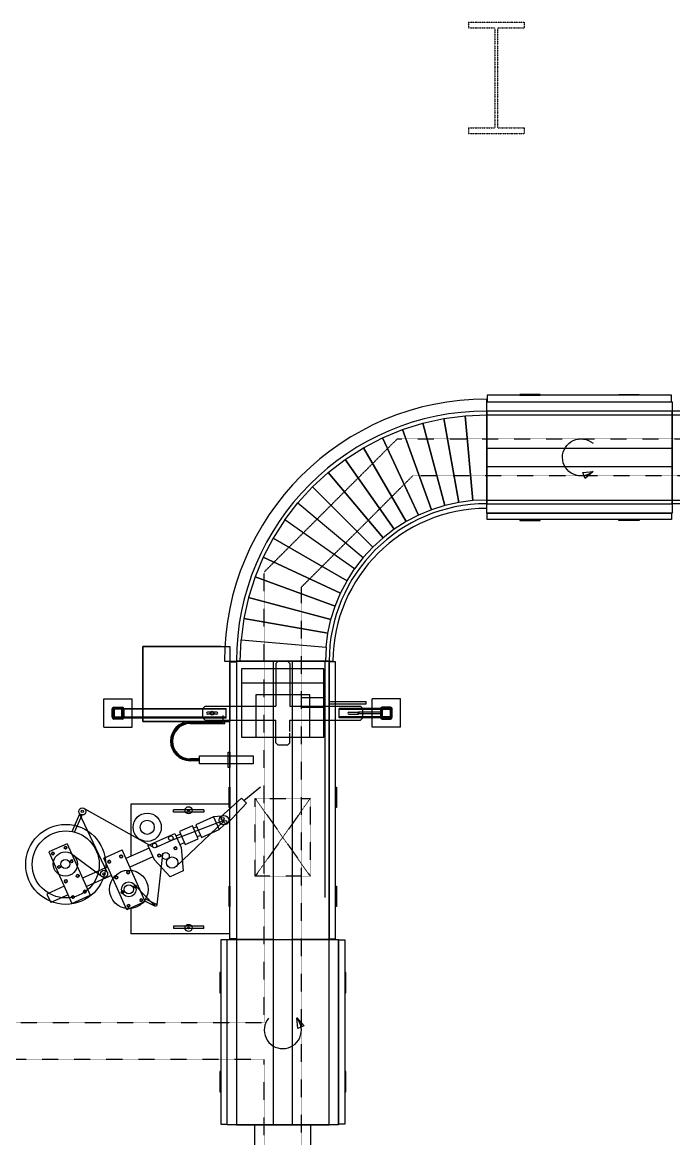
# Model space of a CAD drawing. Header units: millimetres. Extents: x -1732 to 458256, y -4349 to 130988.
# Drawn here: x 56934 to 60447, y 22610 to 28632 of the extents above; entities that cross this region are included whole.
import ezdxf

# ---------------------------------------------------------------- set-up
doc = ezdxf.new("R2010")
doc.units = ezdxf.units.MM
doc.header["$LTSCALE"] = 0.01
doc.header["$MEASUREMENT"] = 0
doc.linetypes.add('HIDDEN2', pattern=[4.7625, 3.175, -1.5875])
doc.linetypes.add('PHANTOM2', pattern=[31.75, 15.875, -3.175, 3.175, -3.175, 3.175, -3.175])
doc.layers.get('0').update_dxf_attribs({"color": 251, "linetype": 'CONTINUOUS'})
for name, color, linetype in [('F-E-EQP-BIELO', 251, 'CONTINUOUS'), ('F-E-EQP-CAN', 251, 'HIDDEN2'), ('S-E-ACI', 251, 'PHANTOM2')]:
    doc.layers.add(name, color=color, linetype=linetype)

# ---------------------------------------------------------------- blocks, each defined once
blk = doc.blocks.new('3-8HEXB')
blk.add_lwpolyline([(-0.16, 0.28), (-0.32, 0), (-0.16, -0.28), (0.16, -0.28), (0.32, 0), (0.16, 0.28)], close=True)
blk.add_circle((0, 0), 0.281)
blk = doc.blocks.new('5-16HEXB')
blk.add_lwpolyline([(-0.14, 0.25), (-0.29, 0), (-0.14, -0.25), (0.14, -0.25), (0.29, 0), (0.14, 0.25)], close=True)
blk.add_circle((0, 0), 0.25)

msp = doc.modelspace()

# ---------------------------------------------------------------- linework, layer by layer
at = {"layer": 'F-E-EQP-BIELO'}
for p, q in [((60435.92361, 26619.83913), (59442.12361, 26619.83913)), ((59442.12361, 26619.83913), (59442.12361, 26584.83913)), ((60151.02361, 26624.83913), (60261.02361, 26624.83913)), ((60151.02361, 26619.83913), (60151.02361, 26624.83913)), ((60261.02361, 26619.83913), (60151.02361, 26619.83913)), ((60261.02361, 26624.83913), (60261.02361, 26619.83913)), ((60435.92361, 26584.83913), (60435.92361, 26619.83913)), ((59439.02361, 26009.83913), (59439.02361, 26599.83913)), ((59439.02361, 26584.83913), (60439.02361, 26584.83913)), ((59439.02361, 25984.83913), (59439.02361, 26584.83913)), ((59442.12361, 26584.83913), (60435.92361, 26584.83913)), ((60439.02361, 26584.83913), (60439.02361, 25984.83913)), ((59323.12361, 26509.73913), (59439.02361, 26514.83913)), ((59363.22361, 26051.53913), (59323.12361, 26509.73913)), ((60439.02361, 26534.83913), (59439.02361, 26534.83913)), ((59439.02361, 26534.83913), (59439.02361, 26334.83913)), ((59439.02361, 26514.85847), (60439.02361, 26514.85847)), ((59439.02361, 26514.83913), (59439.02361, 26054.83913)), ((60689.02361, 26534.83913), (60439.02361, 26534.83913)), ((60439.02361, 26034.83913), (60439.02361, 26534.83913)), ((60439.02361, 26334.83913), (60439.02361, 26534.83913)), ((60439.02361, 26514.85847), (60689.02361, 26514.85847)), ((58984.12361, 26434.63913), (59094.82361, 26469.43913)), ((59094.82361, 26469.43913), (59208.12361, 26494.63913)), ((59094.82361, 26469.43913), (59213.82361, 26025.13913)), ((59213.82361, 26025.13913), (59094.82361, 26469.43913)), ((59208.12361, 26494.63913), (59287.92361, 26041.63913)), ((58774.02361, 26336.63913), (58876.92361, 26390.23913)), ((58876.92361, 26390.23913), (59071.32361, 25973.33913)), ((59141.52361, 26002.33913), (58984.12361, 26434.63913)), ((59004.02361, 25938.23913), (58774.02361, 26336.63913)), ((59439.02361, 26334.83913), (60439.02361, 26334.83913)), ((58584.12361, 26203.63913), (58676.22361, 26274.23913)), ((58676.22361, 26274.23913), (58940.02361, 25897.43913)), ((58498.62361, 26125.23913), (58584.12361, 26203.63913)), ((58879.82361, 25851.23913), (58584.12361, 26203.63913)), ((58584.12361, 26203.63913), (58879.82361, 25851.23913)), ((60439.02361, 26234.83913), (59439.02361, 26234.83913)), ((59439.02361, 26234.83913), (59439.02361, 26034.83913)), ((60439.02361, 26034.83913), (60439.02361, 26234.83913)), ((58498.62361, 26125.23913), (58420.22361, 26039.73913)), ((58823.82361, 25800.03913), (58498.62361, 26125.23913)), ((58823.82361, 25800.03913), (58498.62361, 26125.23913)), ((58349.52361, 25947.63913), (58420.22361, 26039.73913)), ((58420.22361, 26039.73913), (58772.62361, 25744.03913)), ((58420.22361, 26039.73913), (58772.62361, 25744.03913)), ((59213.82361, 26025.13913), (59141.52361, 26002.33913)), ((59287.92361, 26041.63913), (59213.82361, 26025.13913)), ((59439.02361, 26054.83913), (59363.22361, 26051.53913)), ((59439.02361, 26054.8198), (60439.02361, 26054.8198)), ((59439.02361, 26034.83913), (60439.02361, 26034.83913)), ((60439.02361, 26054.8198), (60689.02361, 26054.8198)), ((60689.02361, 26034.83913), (60439.02361, 26034.83913)), ((59071.32361, 25973.33913), (59004.02361, 25938.23913)), ((60439.02361, 25984.83913), (59439.02361, 25984.83913)), ((59442.12361, 25949.83913), (59442.12361, 25984.83913)), ((59442.12361, 25984.83913), (60435.92361, 25984.83913)), ((60435.92361, 25984.83913), (60435.92361, 25949.83913)), ((58726.42361, 25683.83913), (58349.52361, 25947.63913)), ((58940.02361, 25897.43913), (58879.82361, 25851.23913)), ((60435.92361, 25949.83913), (59442.12361, 25949.83913)), ((60151.02361, 25949.83913), (60261.02361, 25949.83913)), ((60151.02361, 25944.83913), (60151.02361, 25949.83913)), ((60261.02361, 25944.83913), (60151.02361, 25944.83913)), ((60261.02361, 25949.83913), (60261.02361, 25944.83913)), ((58287.22361, 25849.83913), (58233.62361, 25746.93913)), ((58685.62361, 25619.83913), (58287.22361, 25849.83913)), ((58879.82361, 25851.23913), (58823.82361, 25800.03913)), ((58772.62361, 25744.03913), (58823.82361, 25800.03913)), ((58233.62361, 25746.93913), (58650.52361, 25552.43913)), ((58772.62361, 25744.03913), (58726.42361, 25683.83913)), ((58189.22361, 25639.73913), (58154.32361, 25529.03913)), ((58621.52361, 25482.33913), (58189.22361, 25639.73913)), ((58650.52361, 25552.43913), (58685.62361, 25619.83913)), ((58154.32361, 25529.03913), (58129.22361, 25415.73913)), ((58154.32361, 25529.03913), (58598.72361, 25409.93913)), ((58598.72361, 25409.93913), (58154.32361, 25529.03913)), ((58598.72361, 25409.93913), (58621.52361, 25482.33913)), ((58129.22361, 25415.73913), (58114.12361, 25300.73913)), ((58582.22361, 25335.83913), (58129.22361, 25415.73913)), ((58129.22361, 25415.73913), (58582.22361, 25335.83913)), ((58582.22361, 25335.83913), (58598.72361, 25409.93913)), ((58109.02361, 25184.83913), (58114.12361, 25300.73913)), ((58114.12361, 25300.73913), (58572.32361, 25260.63913)), ((58114.12361, 25300.73913), (58572.32361, 25260.63913)), ((58572.32361, 25260.63913), (58582.22361, 25335.83913)), ((58004.02361, 25265.03913), (57584.02361, 25265.03913)), ((57584.02361, 25265.03913), (57584.02361, 24860.03913)), ((57584.02361, 24860.03913), (57584.02361, 25265.03913)), ((57584.02361, 25265.03913), (58004.02361, 25265.03913)), ((58004.02361, 25265.03913), (58054.02361, 25265.03913)), ((58054.02361, 25265.03913), (58054.02361, 24860.03913)), ((58572.32361, 25260.63913), (58569.02361, 25184.83913)), ((58024.02361, 25184.83913), (58609.02361, 25184.83913)), ((58054.02361, 23687.93913), (58054.02361, 25181.73913)), ((58054.02361, 25181.73913), (58089.02361, 25181.73913)), ((58089.02361, 25184.83913), (58089.02361, 23684.83913)), ((58589.02361, 25184.83913), (58089.02361, 25184.83913)), ((58089.02361, 25181.73913), (58089.02361, 23687.93913)), ((58569.02361, 25184.83913), (58109.02361, 25184.83913)), ((58289.02361, 22684.83913), (58289.02361, 25184.83913)), ((58313.62361, 25186.42663), (58300.92361, 25173.72663)), ((58300.92361, 25173.72663), (58300.92361, 24943.53913)), ((58364.42361, 25186.42663), (58313.62361, 25186.42663)), ((58377.12361, 25173.72663), (58364.42361, 25186.42663)), ((58377.12361, 25173.72663), (58377.12361, 24943.53913)), ((58389.02361, 25184.83913), (58389.02361, 22684.83913)), ((58566.02361, 25184.83913), (58566.02361, 23911.03913)), ((58589.02361, 23684.83913), (58589.02361, 25184.83913)), ((58624.02361, 25181.73913), (58589.02361, 25181.73913)), ((58589.02361, 25181.73913), (58589.02361, 23687.93913)), ((58624.02361, 23687.93913), (58624.02361, 25181.73913)), ((58116.77361, 25143.56413), (58116.77361, 24775.26413)), ((58561.27361, 25143.56413), (58116.77361, 25143.56413)), ((58561.27361, 24775.26413), (58561.27361, 25143.56413)), ((58116.77361, 25067.36413), (58116.77361, 24775.26413)), ((58561.27361, 25067.36413), (58116.77361, 25067.36413)), ((58561.27361, 24775.26413), (58561.27361, 25067.36413)), ((58192.97361, 25003.86413), (58192.97361, 24775.26413)), ((58485.07361, 25003.86413), (58192.97361, 25003.86413)), ((58485.07361, 24775.26413), (58485.07361, 25003.86413)), ((57373.82361, 24829.23913), (57373.82361, 24981.63913)), ((57373.82361, 24981.63913), (57526.22361, 24981.63913)), ((57427.79861, 24937.18913), (57472.24861, 24937.18913)), ((57427.79861, 24932.42663), (57472.24861, 24932.42663)), ((57526.22361, 24930.83913), (57526.22361, 24981.63913)), ((57907.22361, 24930.83913), (57919.92361, 24943.53913)), ((57919.92361, 24943.53913), (58300.92361, 24943.53913)), ((58377.12361, 24943.53913), (58758.12361, 24943.53913)), ((58439.02361, 24988.79162), (58566.02361, 24988.79162)), ((58439.02361, 24937.99162), (58566.02361, 24937.99162)), ((58585.07361, 24968.93913), (58788.27361, 24968.93913)), ((58585.07361, 24956.23913), (58788.27361, 24956.23913)), ((58770.82361, 24930.83913), (58758.12361, 24943.53913)), ((58788.27361, 24956.23913), (58788.27361, 24968.93913)), ((58821.62361, 24930.83913), (58821.62361, 24981.63913)), ((58974.02361, 24981.63913), (58821.62361, 24981.63913)), ((58920.04861, 24937.18913), (58875.59861, 24937.18913)), ((58920.04861, 24932.42663), (58875.59861, 24932.42663)), ((58974.02361, 24829.23913), (58974.02361, 24981.63913)), ((57418.27361, 24883.21413), (57418.27361, 24927.66413)), ((57423.03611, 24883.21413), (57423.03611, 24927.66413)), ((57424.62361, 24921.31413), (57424.62361, 24889.56413)), ((57472.24861, 24878.45163), (57427.79861, 24878.45163)), ((57472.24861, 24873.68913), (57427.79861, 24873.68913)), ((57429.38611, 24921.31413), (57429.38611, 24889.56413)), ((57434.14861, 24930.83913), (57907.22361, 24930.83913)), ((57465.89861, 24930.83913), (57434.14861, 24930.83913)), ((58034.22361, 24926.07663), (57434.14861, 24926.07663)), ((57434.14861, 24884.80163), (58034.22361, 24884.80163)), ((57434.14861, 24880.03913), (57907.22361, 24880.03913)), ((57434.14861, 24880.03913), (57465.89861, 24880.03913)), ((57470.66111, 24889.56413), (57470.66111, 24921.31413)), ((57475.42361, 24889.56413), (57475.42361, 24921.31413)), ((57477.01111, 24927.66413), (57477.01111, 24883.21413)), ((57481.77361, 24927.66413), (57481.77361, 24883.21413)), ((57526.22361, 24880.03913), (57526.22361, 24930.83913)), ((57526.22361, 24829.23913), (57526.22361, 24880.03913)), ((57907.22361, 24930.83913), (58034.22361, 24930.83913)), ((57907.22361, 24880.03913), (57907.22361, 24930.83913)), ((57907.22361, 24880.03913), (58034.22361, 24880.03913)), ((57907.22361, 24880.03913), (57919.92361, 24867.33913)), ((57949.09464, 24910.59851), (57932.62361, 24910.59851)), ((57949.09464, 24900.27976), (57932.62361, 24900.27976)), ((57966.95257, 24910.59851), (57949.09464, 24910.59851)), ((57966.95257, 24900.27976), (57949.09464, 24900.27976)), ((57950.87986, 24909.56358), (57958.02361, 24913.68803)), ((57950.87986, 24901.31469), (57950.87986, 24909.56358)), ((57958.02361, 24897.19024), (57950.87986, 24901.31469)), ((57958.02361, 24913.68803), (57965.16736, 24909.56358)), ((57965.16736, 24901.31469), (57958.02361, 24897.19024)), ((57965.16736, 24909.56358), (57965.16736, 24901.31469)), ((57983.42361, 24910.59851), (57966.95257, 24910.59851)), ((57983.42361, 24900.27976), (57966.95257, 24900.27976)), ((58017.82361, 24853.73913), (58017.82361, 24892.83913)), ((58034.22361, 24880.03913), (58034.22361, 24930.83913)), ((58770.82361, 24930.83913), (58643.82361, 24930.83913)), ((58643.82361, 24880.03913), (58643.82361, 24930.83913)), ((58643.82361, 24926.07663), (58913.69861, 24926.07663)), ((58913.69861, 24884.80163), (58643.82361, 24884.80163)), ((58770.82361, 24880.03913), (58643.82361, 24880.03913)), ((58694.62361, 24910.59851), (58745.42361, 24910.59851)), ((58694.62361, 24900.27976), (58745.42361, 24900.27976)), ((58872.42361, 24910.20163), (58745.42361, 24910.20163)), ((58745.42361, 24900.67663), (58745.42361, 24910.20163)), ((58872.42361, 24900.67663), (58745.42361, 24900.67663)), ((58770.82361, 24880.03913), (58758.12361, 24867.33913)), ((58913.69861, 24930.83913), (58770.82361, 24930.83913)), ((58770.82361, 24880.03913), (58770.82361, 24930.83913)), ((58913.69861, 24880.03913), (58770.82361, 24880.03913)), ((58821.62361, 24880.03913), (58821.62361, 24930.83913)), ((58821.62361, 24829.23913), (58821.62361, 24880.03913)), ((58866.07361, 24927.66413), (58866.07361, 24883.21413)), ((58870.83611, 24927.66413), (58870.83611, 24883.21413)), ((58872.42361, 24889.56413), (58872.42361, 24921.31413)), ((58875.59861, 24878.45163), (58920.04861, 24878.45163)), ((58875.59861, 24873.68913), (58920.04861, 24873.68913)), ((58877.18611, 24889.56413), (58877.18611, 24921.31413)), ((58881.94861, 24930.83913), (58913.69861, 24930.83913)), ((58913.69861, 24880.03913), (58881.94861, 24880.03913)), ((58918.46111, 24921.31413), (58918.46111, 24889.56413)), ((58923.22361, 24921.31413), (58923.22361, 24889.56413)), ((58924.81111, 24883.21413), (58924.81111, 24927.66413)), ((58929.57361, 24883.21413), (58929.57361, 24927.66413)), ((57373.82361, 24829.23913), (57526.22361, 24829.23913)), ((57584.02361, 24860.03913), (58054.02361, 24860.03913)), ((58054.02361, 24860.03913), (57584.02361, 24860.03913)), ((57839.32361, 24860.03913), (58008.32361, 24860.03913)), ((57839.32361, 24853.73913), (58017.82361, 24853.73913)), ((57839.32361, 24848.73913), (58026.32361, 24848.73913)), ((57919.92361, 24867.33913), (58300.92361, 24867.33913)), ((58026.32361, 24848.73913), (58026.32361, 24860.03913)), ((58300.92361, 24745.10163), (58300.92361, 24867.33913)), ((58377.12361, 24867.33913), (58758.12361, 24867.33913)), ((58377.12361, 24806.44992), (58377.12361, 24867.33913)), ((58974.02361, 24829.23913), (58821.62361, 24829.23913)), ((58116.77361, 24775.26413), (58561.27361, 24775.26413)), ((58116.77361, 24775.26413), (58561.27361, 24775.26413)), ((58192.97361, 24775.26413), (58485.07361, 24775.26413)), ((58377.12361, 24745.10163), (58377.12361, 24798.05334)), ((58044.02361, 24612.23913), (58044.02361, 24695.23913)), ((58044.02361, 24695.23913), (58054.02361, 24695.23913)), ((58054.02361, 24695.23913), (58054.02361, 24612.23913)), ((58313.62361, 24732.40163), (58300.92361, 24745.10163)), ((58364.42361, 24732.40163), (58313.62361, 24732.40163)), ((58364.42361, 24732.40163), (58377.12361, 24745.10163)), ((57889.32361, 24658.73913), (57839.32361, 24658.73913)), ((57889.32361, 24653.73913), (57839.32361, 24653.73913)), ((57889.32361, 24648.73913), (57839.32361, 24648.73913)), ((57889.32361, 24632.23913), (57889.32361, 24675.23913)), ((57889.32361, 24675.23913), (58179.32361, 24675.23913)), ((58179.32361, 24632.23913), (57889.32361, 24632.23913)), ((58179.32361, 24675.23913), (58179.32361, 24632.23913)), ((58054.02361, 24612.23913), (58044.02361, 24612.23913)), ((58049.02361, 24396.83913), (58049.02361, 24506.83913)), ((58049.02361, 24506.83913), (58054.02361, 24506.83913)), ((58054.02361, 24506.83913), (58054.02361, 24396.83913)), ((58218.28967, 24505.97788), (58129.69481, 24432.92873)), ((58624.02361, 24396.83913), (58624.02361, 24506.83913)), ((58624.02361, 24506.83913), (58629.02361, 24506.83913)), ((58629.02361, 24506.83913), (58629.02361, 24396.83913)), ((57259.21831, 24394.06577), (57259.39234, 24394.45537)), ((57270.59945, 24389.0868), (57643.35799, 24179.7463)), ((57270.81401, 24388.88602), (57270.98804, 24389.27562)), ((58054.02361, 24413.3855), (57519.06408, 24413.3855)), ((57519.06408, 24413.3855), (57519.06408, 24132.41672)), ((58002.31772, 24344.11489), (58116.13483, 24446.8228)), ((58143.80054, 24419.96783), (58038.02498, 24307.13441)), ((58054.02361, 24396.83913), (58049.02361, 24396.83913)), ((58116.13483, 24446.8228), (58143.80054, 24419.96783)), ((58629.02361, 24396.83913), (58624.02361, 24396.83913)), ((57202.32014, 24266.69012), (57244.56777, 24361.26819)), ((57214.94036, 24263.80392), (57256.16347, 24356.08844)), ((57392.59257, 24046.57874), (57240.48251, 24366.90555)), ((57748.9321, 24371.64872), (57748.9321, 24384.34872)), ((57912.32361, 24384.34872), (57748.9321, 24384.34872)), ((57912.32361, 24371.64872), (57748.9321, 24371.64872)), ((57965.3956, 24346.57667), (57869.80982, 24303.69344)), ((57912.32361, 24384.34872), (57912.32361, 24371.64872)), ((57965.3956, 24346.57667), (57996.58651, 24277.05281)), ((57965.94329, 24347.35572), (58007.73854, 24351.74649)), ((57740.48409, 24219.63677), (58022.01868, 24327.68093)), ((58019.04081, 24320.94902), (57766.14178, 24080.04558)), ((57875.0083, 24292.10613), (57857.45497, 24284.23107)), ((57869.80982, 24303.69344), (57901.00073, 24234.16958)), ((57901.00073, 24234.16958), (57996.58651, 24277.05281)), ((57996.58651, 24277.05281), (58023.3117, 24302.3782)), ((57611.37641, 24191.59208), (57756.21778, 24256.57315)), ((57652.49971, 24180.1638), (57740.48409, 24219.63677)), ((57756.21778, 24256.57315), (57790.27781, 24180.65409)), ((57787.2943, 24252.75446), (57762.85082, 24241.78824)), ((57895.80224, 24245.75689), (57877.61011, 24237.59524)), ((57175.64575, 24201.05948), (57077.15361, 24156.87236)), ((57077.15361, 24156.87236), (57201.91725, 23878.77692)), ((57175.64575, 24201.05948), (57300.40939, 23922.96404)), ((57373.80813, 24122.92782), (57472.30027, 24167.11494)), ((57597.0639, 23889.0195), (57472.30027, 24167.11494)), ((57618.00945, 24176.80718), (57493.0942, 24120.7657)), ((57611.37641, 24191.59208), (57645.43643, 24115.67303)), ((57807.44959, 24206.1187), (57783.64476, 24195.439)), ((57790.27781, 24180.65409), (57802.06936, 24054.43121)), ((57205.0925, 24143.22271), (57363.89858, 24023.20905)), ((57498.57177, 23844.83237), (57373.80813, 24122.92782)), ((57638.80339, 24130.45794), (57513.88814, 24074.41646)), ((57645.43643, 24115.67303), (57731.87635, 24022.9401)), ((57689.94259, 24142.74656), (57659.75938, 23870.44197)), ((57394.60207, 24076.57857), (57258.82151, 24015.66252)), ((57415.39601, 24030.22933), (57279.61545, 23969.31328)), ((57363.18481, 24040.26463), (57362.77436, 24040.38126)), ((57366.65611, 24052.48102), (57366.24566, 24052.59765)), ((57802.06936, 24054.43121), (57731.87635, 24022.9401)), ((57160.32937, 23971.4754), (57066.7839, 23929.50753)), ((57648.95481, 23865.6792), (57539.28088, 23979.78851)), ((58049.02361, 23862.83913), (58049.02361, 23972.83913)), ((58049.02361, 23972.83913), (58054.02361, 23972.83913)), ((58054.02361, 23972.83913), (58054.02361, 23862.83913)), ((58624.02361, 23862.83913), (58624.02361, 23972.83913)), ((58624.02361, 23972.83913), (58629.02361, 23972.83913)), ((58629.02361, 23972.83913), (58629.02361, 23862.83913)), ((57066.7839, 23929.50753), (57087.57784, 23883.15829)), ((57181.12331, 23925.12616), (57087.57784, 23883.15829)), ((57201.91725, 23878.77692), (57300.40939, 23922.96404)), ((57597.0639, 23889.0195), (57498.57177, 23844.83237)), ((57519.06408, 23851.19263), (57519.06408, 23714.8855)), ((57596.53859, 23890.19042), (57650.75626, 23863.8533)), ((57598.84461, 23903.18934), (57656.30542, 23875.27682)), ((58054.02361, 23862.83913), (58049.02361, 23862.83913)), ((58629.02361, 23862.83913), (58624.02361, 23862.83913)), ((57912.32361, 23756.62229), (57748.9321, 23756.62229)), ((57748.9321, 23756.62229), (57748.9321, 23743.92229)), ((57912.32361, 23743.92229), (57748.9321, 23743.92229)), ((57912.32361, 23743.92229), (57912.32361, 23756.62229)), ((58054.02361, 23714.8855), (57519.06408, 23714.8855)), ((58004.02361, 23681.63913), (58004.02361, 22687.83913)), ((58039.02361, 23681.63913), (58004.02361, 23681.63913)), ((58039.02361, 22684.83913), (58039.02361, 23684.83913)), ((58039.02361, 23684.83913), (58639.02361, 23684.83913)), ((58039.02361, 22687.83913), (58039.02361, 23681.63913)), ((58089.02361, 23687.93913), (58054.02361, 23687.93913)), ((58089.02361, 23684.83913), (58089.02361, 22684.83913)), ((58289.02361, 23684.83913), (58089.02361, 23684.83913)), ((58089.02361, 23684.83913), (58589.02361, 23684.83913)), ((58589.02361, 23684.83913), (58389.02361, 23684.83913)), ((58589.02361, 23687.93913), (58624.02361, 23687.93913)), ((58589.02361, 22684.83913), (58589.02361, 23684.83913)), ((58639.02361, 23684.83913), (58639.02361, 22684.83913)), ((58639.02361, 22687.83913), (58639.02361, 23681.63913)), ((58639.02361, 23681.63913), (58674.02361, 23681.63913)), ((58674.02361, 23681.63913), (58674.02361, 22687.83913)), ((57999.02361, 23506.83913), (57999.02361, 23396.83913)), ((58004.02361, 23506.83913), (57999.02361, 23506.83913)), ((58004.02361, 23396.83913), (58004.02361, 23506.83913)), ((58674.02361, 23506.83913), (58674.02361, 23396.83913)), ((58679.02361, 23506.83913), (58674.02361, 23506.83913)), ((58679.02361, 23396.83913), (58679.02361, 23506.83913)), ((57999.02361, 23396.83913), (58004.02361, 23396.83913)), ((58674.02361, 23396.83913), (58679.02361, 23396.83913)), ((58414.42361, 23261.33913), (58453.32361, 23217.73913)), ((58420.42361, 23205.03913), (58414.42361, 23261.33913)), ((58453.32361, 23217.73913), (58420.42361, 23205.03913)), ((57999.02361, 22972.83913), (57999.02361, 22862.83913)), ((58004.02361, 22972.83913), (57999.02361, 22972.83913)), ((58004.02361, 22862.83913), (58004.02361, 22972.83913)), ((58674.02361, 22972.83913), (58674.02361, 22862.83913)), ((58679.02361, 22972.83913), (58674.02361, 22972.83913)), ((58679.02361, 22862.83913), (58679.02361, 22972.83913)), ((57999.02361, 22862.83913), (58004.02361, 22862.83913)), ((58674.02361, 22862.83913), (58679.02361, 22862.83913)), ((58004.02361, 22687.83913), (58039.02361, 22687.83913)), ((58639.02361, 22684.83913), (58039.02361, 22684.83913)), ((58089.02361, 22684.83913), (58289.02361, 22684.83913)), ((58189.02361, 22684.83913), (58489.02361, 22684.83913)), ((58189.02361, 22534.83913), (58189.02361, 22684.83913)), ((58389.02361, 22684.83913), (58589.02361, 22684.83913)), ((58489.02361, 22684.83913), (58489.02361, 22534.83913)), ((58674.02361, 22687.83913), (58639.02361, 22687.83913))]:
    msp.add_line(p, q, dxfattribs=at)
at = {"layer": 'F-E-EQP-BIELO', "color": 9, "linetype": 'HIDDEN2'}
for p, q in [((58190.52361, 24445.49298), (58487.52361, 24025.49298)), ((58487.52361, 24445.49298), (58190.52361, 24025.49298)), ((58190.52361, 24445.49298), (58487.52361, 24445.49298)), ((58190.52361, 24025.49298), (58190.52361, 24445.49298)), ((58487.52361, 24445.49298), (58487.52361, 24025.49298)), ((58487.52361, 24025.49298), (58190.52361, 24025.49298))]:
    msp.add_line(p, q, dxfattribs=at)
at = {"layer": 'F-E-EQP-BIELO'}
for points in [[(59727.02361, 26624.83913), (59617.02361, 26624.83913), (59617.02361, 26619.83913), (59727.02361, 26619.83913), (59727.02361, 26624.83913)], [(59208.12361, 26494.63913), (59323.12361, 26509.73913), (59363.22361, 26051.53913), (59287.92361, 26041.63913), (59208.12361, 26494.63913)], [(58876.92361, 26390.23913), (58984.12361, 26434.63913), (59141.52361, 26002.33913), (59071.32361, 25973.33913), (58876.92361, 26390.23913)], [(58676.22361, 26274.23913), (58774.02361, 26336.63913), (59004.02361, 25938.23913), (58940.02361, 25897.43913), (58676.22361, 26274.23913)], [(60013.42361, 26209.43913), (59969.82361, 26170.53913), (59957.02361, 26203.43913), (60013.42361, 26209.43913)], [(58685.62361, 25619.83913), (58726.42361, 25683.83913), (58349.52361, 25947.63913), (58287.22361, 25849.83913), (58685.62361, 25619.83913)], [(59727.02361, 25949.83913), (59617.02361, 25949.83913), (59617.02361, 25944.83913), (59727.02361, 25944.83913), (59727.02361, 25949.83913)], [(58233.62361, 25746.93913), (58189.22361, 25639.73913), (58621.52361, 25482.33913), (58650.52361, 25552.43913), (58233.62361, 25746.93913)]]:
    msp.add_lwpolyline(points, dxfattribs=at)
msp.add_lwpolyline([(60013.42361, 26209.43913, -0.6411), (59847.62361, 26284.03913, -0.6411), (60012.22361, 26361.13913)], format="xyb", dxfattribs=at)
msp.add_lwpolyline([(57851.88507, 24297.11896), (57781.30393, 24266.6151), (57811.8079, 24196.03436), (57882.38892, 24226.53782)], close=True, dxfattribs=at)
for centre, radius in [((57958.02361, 24905.43913), 10.3124), ((57958.02361, 24905.43913), 7.14375), ((57257.69089, 24375.0771), 19.05), ((57830.78524, 24381.52226), 19.05), ((57257.69089, 24375.0771), 6.35), ((57607.59114, 24289.48566), 76.2), ((57830.78524, 24381.52226), 4.36626), ((58021.67673, 24327.8137), 25.63019), ((58015.50585, 24334.74369), 8.02726), ((57168.3779, 24089.2389), 215.9), ((57168.3779, 24089.2389), 180.66824), ((57607.59114, 24289.48566), 38.1), ((58029.82009, 24318.16052), 8.02726), ((57735.52267, 24230.69567), 12.12086), ((57165.77576, 24091.19749), 65.21066), ((57647.53828, 24191.22271), 12.12086), ((57707.63847, 24134.82883), 19.12776), ((57165.77576, 24091.19749), 24.67529), ((57741.98178, 24098.897), 30.64444), ((57375.38419, 24038.40718), 19.05), ((57375.38419, 24038.40718), 6.35), ((57508.44175, 23954.69437), 104.04539), ((57508.44175, 23954.69437), 39.75887), ((57508.44175, 23954.69437), 24.67529), ((57653.53084, 23869.56506), 6.35), ((57830.78524, 23746.74875), 19.05), ((57830.78524, 23746.74875), 4.36626)]:
    msp.add_circle(centre, radius, dxfattribs=at)
for centre, radius, start, end in [((59439.05637, 25184.80637), 1415.03276, 90.001326542, 179.998673458), ((59439.05486, 25184.80788), 1350.03126, 90.001326542, 179.998673458), ((59439.04329, 25184.81945), 850.01968, 90.001326542, 179.998673458), ((59438.94548, 25179.90258), 829.93656, 89.994606536, 179.659196454), ((57427.79861, 24927.66413), 9.525, 90, 180), ((57427.79861, 24927.66413), 4.7625, 90, 180), ((57472.24861, 24927.66413), 9.525, 19.471220635, 90), ((57472.24861, 24927.66413), 4.7625, 41.810314895, 90), ((58875.59861, 24927.66413), 9.525, 90, 160.528779365), ((58875.59861, 24927.66413), 4.7625, 90, 138.189685105), ((58920.04861, 24927.66413), 9.525, 0, 90), ((58920.04861, 24927.66413), 4.7625, 0, 90), ((57427.79861, 24883.21413), 9.525, 180, 270), ((57427.79861, 24883.21413), 4.7625, 180, 270), ((57434.14861, 24921.31413), 9.525, 90, 180), ((57434.14861, 24889.56413), 9.525, 180, 270), ((57434.14861, 24921.31413), 4.7625, 90, 180), ((57434.14861, 24889.56413), 4.7625, 180, 270), ((57465.89861, 24921.31413), 9.525, 0, 90), ((57465.89861, 24921.31413), 4.7625, 0, 90), ((57465.89861, 24889.56413), 4.7625, 270, 0), ((57465.89861, 24889.56413), 9.525, 270, 0), ((57472.24861, 24883.21413), 4.7625, 270, 318.189685105), ((57472.24861, 24883.21413), 9.525, 270, 340.528779365), ((57472.24861, 24927.66413), 4.7625, 0, 41.810314895), ((57472.24861, 24883.21413), 4.7625, 318.189685105, 0), ((57472.24861, 24927.66413), 9.525, 0, 19.471220635), ((57472.24861, 24883.21413), 9.525, 340.528779365, 0), ((57932.62361, 24905.43913), 5.15937, 90, 270), ((57983.42361, 24905.43913), 5.15937, 270, 90), ((58694.62361, 24905.43913), 5.15937, 90, 270), ((58745.42361, 24905.43913), 5.15937, 270, 90), ((58875.59861, 24927.66413), 9.525, 160.528779365, 180), ((58875.59861, 24883.21413), 9.525, 180, 199.471220635), ((58875.59861, 24883.21413), 9.525, 199.471220635, 270), ((58875.59861, 24927.66413), 4.7625, 138.189685105, 180), ((58875.59861, 24883.21413), 4.7625, 180, 221.810314895), ((58875.59861, 24883.21413), 4.7625, 221.810314895, 270), ((58881.94861, 24921.31413), 9.525, 90, 180), ((58881.94861, 24889.56413), 9.525, 180, 270), ((58881.94861, 24921.31413), 4.7625, 90, 180), ((58881.94861, 24889.56413), 4.7625, 180, 270), ((58913.69861, 24921.31413), 9.525, 0, 90), ((58913.69861, 24921.31413), 4.7625, 0, 90), ((58913.69861, 24889.56413), 9.525, 270, 0), ((58913.69861, 24889.56413), 4.7625, 270, 0), ((58920.04861, 24883.21413), 9.525, 270, 0), ((58920.04861, 24883.21413), 4.7625, 270, 0), ((57839.32361, 24754.38913), 105.65, 90, 270), ((57839.32361, 24753.73913), 100, 90, 270), ((57839.58998, 24753.73913), 95.00037, 90.160652992, 269.839347008), ((58339.0789, 23195.54744), 100.01108, 139.770915378, 270.426644426), ((58339.0427, 23195.57324), 100.03716, 270.447264, 41.102993048)]:
    msp.add_arc(centre, radius, start, end, dxfattribs=at)
at = {"layer": 'F-E-EQP-CAN'}
for p, q in [((58239.0433, 25667.63374), (58956.20178, 26384.79221)), ((58956.20068, 26384.79221), (61089.03888, 26384.79221)), ((59039.04449, 26184.79221), (58439.04449, 25584.79221)), ((61171.88159, 26184.79221), (59039.04339, 26184.79221)), ((58239.04449, 23236.87198), (58239.0433, 25667.63374)), ((58439.04449, 19758.13913), (58439.04449, 25584.79221)), ((50985.07629, 23236.87046), (58239.04449, 23236.87207)), ((58239.04296, 23036.87207), (50985.07629, 23036.87046)), ((58239.04296, 18145.75412), (58239.04296, 23036.87207))]:
    msp.add_line(p, q, dxfattribs=at)
at = {"layer": 'S-E-ACI'}
for p, q in [((59340.13915, 28631.7832), (59640.10807, 28631.7832)), ((59340.13915, 28631.7832), (59340.13915, 28601.78174)), ((59640.10807, 28631.7832), (59640.10807, 28601.78174)), ((59340.13915, 28601.78174), (59482.63924, 28601.78174)), ((59482.63924, 28601.78174), (59482.63924, 28061.78282)), ((59497.64455, 28601.78174), (59497.64455, 28061.78282)), ((59497.64455, 28601.78174), (59640.10807, 28601.78174)), ((59340.13915, 28061.78282), (59340.13915, 28031.78135)), ((59340.13915, 28061.78282), (59482.63924, 28061.78282)), ((59340.13915, 28031.78135), (59640.10807, 28031.78135)), ((59497.64455, 28061.78282), (59640.10807, 28061.78282)), ((59640.10807, 28061.78282), (59640.10807, 28031.78135))]:
    msp.add_line(p, q, dxfattribs=at)

# ---------------------------------------------------------------- block references
at = {"layer": 'F-E-EQP-BIELO', "yscale": 25.4, "zscale": 25.4}
for name, p, xscale, rotation in [('5-16HEXB', (57098.8756, 24148.92147), 25.4, 24.16272346663438), ('5-16HEXB', (57167.14161, 24179.54806), -25.4, 24.16272346663438), ('3-8HEXB', (57759.94335, 24176.26251), -25.4, 204.1627234666343), ('5-16HEXB', (57199.90877, 24106.51079), 25.4, 204.1627234666342), ('3-8HEXB', (57403.18543, 24103.72325), 25.4, 24.16272346663438), ('3-8HEXB', (57467.11187, 24132.40295), -25.4, 24.16272346663438), ('3-8HEXB', (57671.95896, 24136.78955), -25.4, 204.1627234666343), ('5-16HEXB', (57131.64275, 24075.88419), -25.4, 204.1627234666343), ('3-8HEXB', (57232.83917, 24027.29978), -25.4, 24.16272346663438), ('3-8HEXB', (57441.37834, 24018.59208), -25.4, 204.1627234666343), ('3-8HEXB', (57505.30478, 24047.27178), 25.4, 204.1627234666342), ('3-8HEXB', (57168.91273, 23998.62007), 25.4, 24.16272346663438), ('5-16HEXB', (57542.57476, 23970.00766), -25.4, 24.16272346663438), ('3-8HEXB', (57207.10564, 23913.4889), -25.4, 204.1627234666343), ('3-8HEXB', (57271.03208, 23942.16861), 25.4, 204.1627234666342), ('5-16HEXB', (57474.30875, 23939.38107), 25.4, 24.16272346663438), ('5-16HEXB', (57507.0759, 23866.34379), -25.4, 204.1627234666343), ('5-16HEXB', (57575.34192, 23896.97039), 25.4, 204.1627234666342)]:
    msp.add_blockref(name, p, dxfattribs=dict(at, xscale=xscale, rotation=rotation))

doc.saveas('drawing.dxf')
